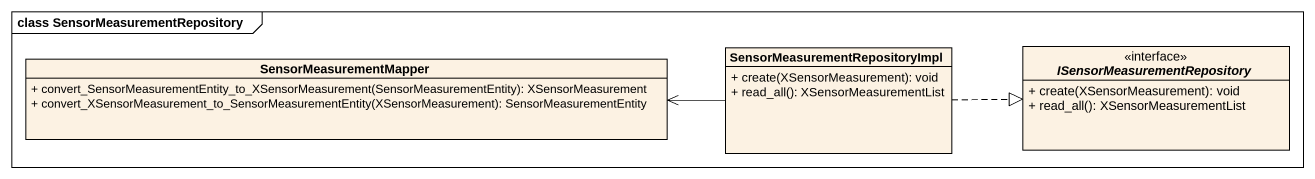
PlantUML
@startuml
mainframe class SensorMeasurementRepository
hide circle
hide empty members
skinparam classAttributeIconSize 0
class "SensorMeasurementRepositoryImpl" as SensorMeasurementRepositoryI {
  + create(XSensorMeasurement): void
  + read_all(): XSensorMeasurementList
}
interface ISensorMeasurementRepository <<interface>> {
  + create(XSensorMeasurement): void
  + read_all(): XSensorMeasurementList
}
class SensorMeasurementMapper {
  + convert_SensorMeasurementEntity_to_XSensorMeasurement(SensorMeasurementEntity): XSensorMeasurement
  + convert_XSensorMeasurement_to_SensorMeasurementEntity(XSensorMeasurement): SensorMeasurementEntity
}
SensorMeasurementRepositoryI .right.|> ISensorMeasurementRepository
SensorMeasurementRepositoryI -left-> SensorMeasurementMapper
@enduml
